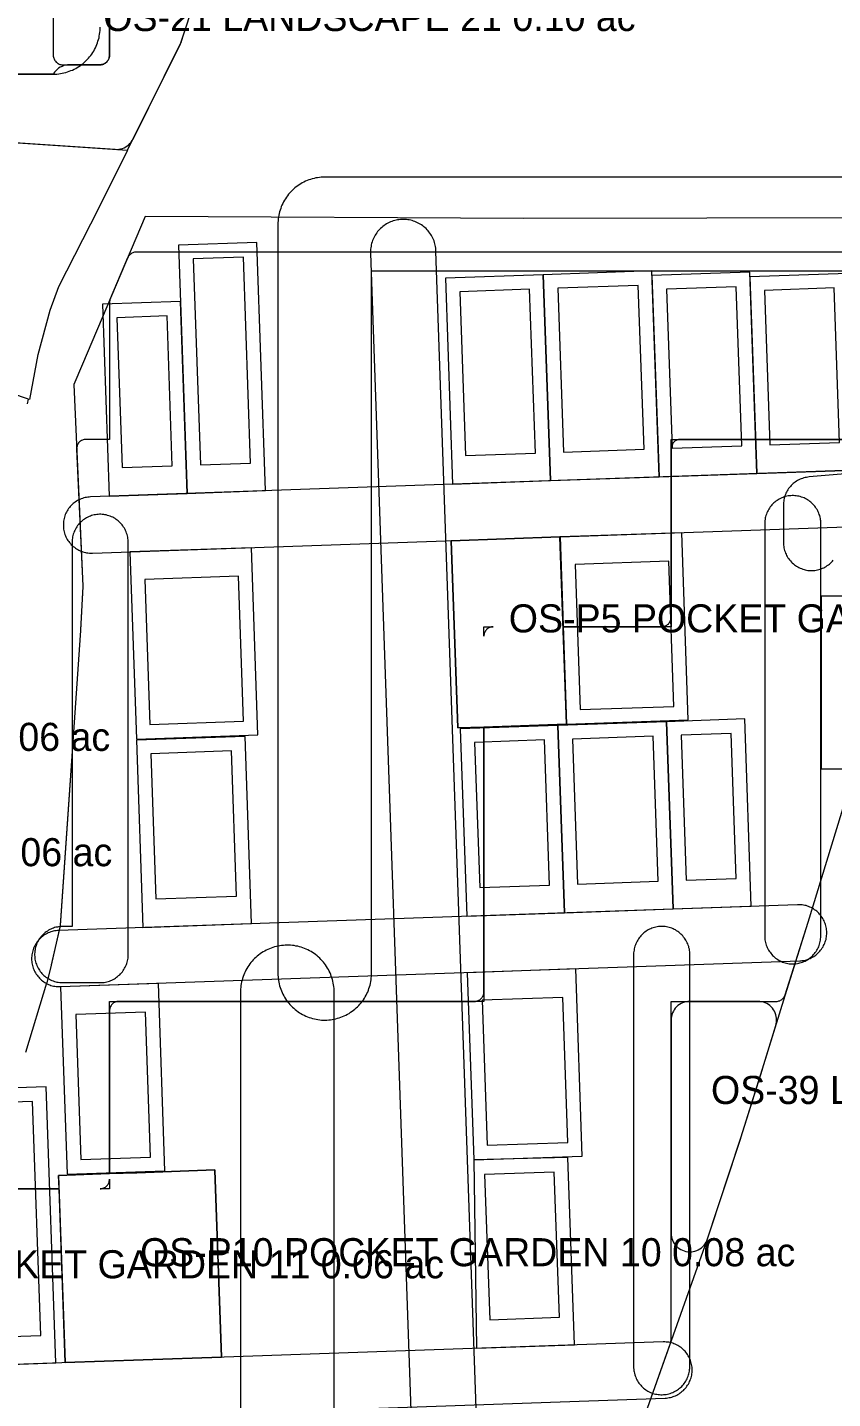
# Model space of a CAD drawing. Extents: x 32 to 940, y -21 to 684.
# Drawn here: x 651.2 to 737.3, y 267.6 to 414 of the extents above; entities that cross this region are included whole.
import ezdxf

# ---------------------------------------------------------------- set-up
doc = ezdxf.new("R2010")
doc.units = 0
for name, color, linetype, lineweight in [('GREEN-IN-VILLAS', 3, 'Continuous', 0), ('GREEN-LANDSCAPE', 3, 'Continuous', 0), ('PLOT', 4, 'Continuous', 0), ('ROAD-EXISTING', 2, 'Continuous', 0), ('ROAD-PRIMARY', 1, 'Continuous', 0), ('ROAD-SECONDARY', 1, 'Continuous', 0), ('ROAD-TERTIARY', 7, 'Continuous', 0), ('SITE-BOUNDARY', 7, 'Continuous', 0), ('TEXT-ZONE', 7, 'Continuous', 0), ('VILLA-HOUSE', 7, 'Continuous', 0), ('ZONE-VILLAS', 2, 'Continuous', 0)]:
    doc.layers.add(name, color=color, linetype=linetype, lineweight=lineweight)

msp = doc.modelspace()

# ---------------------------------------------------------------- linework, layer by layer
at = {"layer": 'GREEN-IN-VILLAS'}
for points in [[(696.51, 359.17), (697.21, 339.2), (697.21, 339.19), (697.21, 339.19), (708.8, 339.6), (708.81, 339.6), (708.81, 339.61), (708.11, 359.58), (708.11, 359.59), (708.11, 359.59), (696.52, 359.18), (696.51, 359.18)], [(700, 349), (700, 349.98), (700, 350), (700.02, 350), (701, 350), (700.9, 350), (700.8, 349.98), (700.71, 349.96), (700.62, 349.92), (700.53, 349.88), (700.44, 349.83), (700.37, 349.77), (700.29, 349.71), (700.23, 349.63), (700.17, 349.56), (700.12, 349.47), (700.08, 349.38), (700.04, 349.29), (700.02, 349.2), (700, 349.1)], [(654.56, 291.41), (655.26, 271.44), (655.26, 271.43), (655.26, 271.43), (663.61, 271.72), (671.96, 272.01), (671.97, 272.01), (671.97, 272.02), (671.27, 291.99), (671.27, 292), (671.26, 292), (662.91, 291.71), (654.56, 291.42), (654.56, 291.42)], [(659, 290), (659.1, 290), (659.2, 290.02), (659.29, 290.04), (659.38, 290.08), (659.47, 290.12), (659.56, 290.17), (659.63, 290.23), (659.71, 290.29), (659.77, 290.37), (659.83, 290.44), (659.88, 290.53), (659.92, 290.62), (659.96, 290.71), (659.98, 290.8), (660, 290.9), (660, 291), (660, 290.02), (660, 290), (659.98, 290)]]:
    msp.add_lwpolyline(points, close=True, dxfattribs=at)
at = {"layer": 'GREEN-LANDSCAPE'}
for points in [[(660, 428), (660, 411.02), (660, 410.98), (660, 410.95), (659.99, 410.85), (659.97, 410.76), (659.94, 410.66), (659.9, 410.57), (659.86, 410.49), (659.8, 410.41), (659.74, 410.33), (659.67, 410.26), (659.6, 410.2), (659.51, 410.14), (659.43, 410.1), (659.34, 410.06), (659.24, 410.03), (659.15, 410.01), (659.05, 410), (659.02, 410), (658.98, 410), (655.73, 410), (655.52, 409.99), (655.32, 409.96), (655.12, 409.91), (654.93, 409.83), (654.74, 409.74), (654.57, 409.63), (654.41, 409.5), (654.26, 409.36), (654.13, 409.2), (654.01, 409.03), (654, 409), (653.95, 409), (642, 409)], [(641.87, 402.22), (660.61, 400.97), (660.8, 400.96), (661, 400.98), (661.19, 401.01), (661.38, 401.07), (661.56, 401.14), (661.74, 401.23), (661.9, 401.33), (662.05, 401.45), (662.19, 401.59), (662.32, 401.74), (662.43, 401.9), (662.53, 402.07), (667.53, 412.12), (667.64, 412.38), (667.83, 412.97), (667.84, 412.98), (670.15, 420.02)]]:
    msp.add_lwpolyline(points, dxfattribs=at)
msp.add_lwpolyline([(720, 285.26), (720.01, 285.06), (720.04, 284.87), (720.08, 284.68), (720.15, 284.5), (720.23, 284.32), (720.33, 284.15), (720.45, 284), (720.58, 283.85), (720.72, 283.72), (720.88, 283.6), (721.04, 283.5), (721.22, 283.42), (721.4, 283.35), (721.59, 283.3), (721.78, 283.27), (721.97, 283.26), (722.17, 283.26), (722.36, 283.29), (722.55, 283.34), (722.74, 283.4), (722.91, 283.48), (723.08, 283.58), (723.24, 283.69), (723.39, 283.82), (723.52, 283.96), (723.64, 284.11), (723.74, 284.28), (723.83, 284.45), (723.9, 284.63), (727.44, 295.41), (727.44, 295.43), (729.77, 302.77), (729.78, 302.79), (731.19, 307.42), (731.24, 307.61), (731.27, 307.8), (731.27, 308), (731.27, 308.19), (731.24, 308.39), (731.19, 308.58), (731.12, 308.76), (731.04, 308.94), (730.94, 309.11), (730.82, 309.27), (730.69, 309.41), (730.54, 309.55), (730.39, 309.66), (730.22, 309.76), (730.04, 309.85), (729.86, 309.91), (729.67, 309.96), (729.47, 309.99), (729.27, 310), (722, 310), (721.8, 309.99), (721.61, 309.96), (721.42, 309.91), (721.23, 309.85), (721.06, 309.76), (720.89, 309.66), (720.73, 309.55), (720.59, 309.41), (720.45, 309.27), (720.34, 309.11), (720.24, 308.94), (720.15, 308.77), (720.09, 308.58), (720.04, 308.39), (720.01, 308.2), (720, 308)], close=True, dxfattribs=at)
at = {"layer": 'PLOT'}
for points in [[(668.31, 364.24), (676.67, 364.53), (675.75, 391.02), (667.39, 390.73)], [(707.1, 365.6), (718.71, 366), (717.94, 387.99), (706.34, 387.58)], [(695.89, 387.22), (696.66, 365.23), (707.1, 365.6), (706.34, 387.58)], [(718.71, 366), (729.15, 366.37), (728.4, 387.85), (717.96, 387.49)], [(729.15, 366.37), (739.6, 366.73), (738.87, 387.72), (728.42, 387.35)], [(659.96, 363.95), (668.31, 364.24), (667.6, 384.73), (659.24, 384.44)], [(721.14, 360.04), (708.15, 359.59), (708.84, 339.6), (721.84, 340.05)], [(675.17, 358.44), (662.17, 357.98), (662.87, 338), (675.86, 338.45)], [(736.02, 353.27), (736.02, 334.82), (745.09, 334.82), (745.09, 353.27)], [(708.6, 319.47), (720.21, 319.88), (719.51, 339.86), (707.91, 339.46)], [(720.21, 319.88), (728.57, 320.17), (727.87, 340.15), (719.51, 339.86)], [(663.57, 317.9), (675.17, 318.3), (674.48, 338.29), (662.87, 337.89)], [(698.16, 319.11), (708.6, 319.47), (707.91, 339.46), (697.46, 339.09)], [(709.81, 313.47), (698.21, 313.06), (698.91, 293.08), (710.51, 293.48)], [(665.23, 311.91), (654.78, 311.55), (655.48, 291.56), (665.93, 291.92)], [(642.64, 270.99), (654.25, 271.39), (653.22, 300.88), (641.61, 300.47)], [(699.22, 272.96), (709.67, 273.33), (708.97, 293.32), (698.91, 293.08)]]:
    msp.add_lwpolyline(points, close=True, dxfattribs=at)
at = {"layer": 'ROAD-EXISTING'}
for points in [[(658.02, 393), (661.95, 400.89)], [(654.58, 386.31), (658.02, 393)], [(653.67, 383.8), (654.58, 386.31)], [(652.37, 379.08), (653.67, 383.8)], [(651.48, 374.26), (652.37, 379.08)]]:
    msp.add_lwpolyline(points, dxfattribs=at)
at = {"layer": 'ROAD-PRIMARY'}
for points in [[(421.63, 409), (654, 409), (654.19, 409), (654.38, 409.01), (654.58, 409.03), (654.77, 409.06), (654.96, 409.09), (655.14, 409.13), (655.33, 409.18), (655.51, 409.24), (655.7, 409.3), (655.88, 409.37), (656.05, 409.44), (656.23, 409.52), (656.4, 409.61), (656.56, 409.71), (656.73, 409.81), (656.89, 409.92), (657.04, 410.03), (657.19, 410.15), (657.34, 410.28), (657.48, 410.41), (657.61, 410.55), (657.74, 410.69), (657.87, 410.83), (657.99, 410.98), (658.1, 411.14), (658.21, 411.3), (658.31, 411.46), (658.4, 411.63), (658.49, 411.8), (658.57, 411.98), (658.65, 412.15), (658.71, 412.33), (658.77, 412.52), (658.83, 412.7), (658.88, 412.89), (658.91, 413.07), (658.95, 413.26), (658.97, 413.46), (658.99, 413.65), (659, 413.84), (659, 414.03)], [(741, 398), (683, 398), (682.81, 398), (682.62, 397.99), (682.42, 397.97), (682.23, 397.94), (682.04, 397.91), (681.86, 397.87), (681.67, 397.82), (681.49, 397.76), (681.3, 397.7), (681.12, 397.63), (680.95, 397.56), (680.77, 397.48), (680.6, 397.39), (680.44, 397.29), (680.27, 397.19), (680.11, 397.08), (679.96, 396.97), (679.81, 396.85), (679.66, 396.72), (679.52, 396.59), (679.39, 396.45), (679.26, 396.31), (679.13, 396.17), (679.01, 396.02), (678.9, 395.86), (678.79, 395.7), (678.69, 395.54), (678.6, 395.37), (678.51, 395.2), (678.43, 395.02), (678.35, 394.85), (678.29, 394.67), (678.23, 394.48), (678.17, 394.3), (678.12, 394.11), (678.09, 393.93), (678.05, 393.74), (678.03, 393.54), (678.01, 393.35), (678, 393.16), (678, 393), (678, 313), (678, 312.81), (678.01, 312.62), (678.03, 312.42), (678.06, 312.23), (678.09, 312.04), (678.13, 311.86), (678.18, 311.67), (678.24, 311.49), (678.3, 311.3), (678.37, 311.12), (678.44, 310.95), (678.52, 310.77), (678.61, 310.6), (678.71, 310.44), (678.81, 310.27), (678.92, 310.11), (679.03, 309.96), (679.15, 309.81), (679.28, 309.66), (679.41, 309.52), (679.54, 309.39), (679.69, 309.26), (679.83, 309.13), (679.98, 309.01), (680.14, 308.9), (680.3, 308.79), (680.46, 308.69), (680.63, 308.6), (680.8, 308.51), (680.98, 308.43), (681.15, 308.35), (681.33, 308.29), (681.52, 308.23), (681.7, 308.17), (681.89, 308.12), (682.08, 308.09), (682.26, 308.05), (682.46, 308.03), (682.65, 308.01), (682.84, 308), (683.03, 308), (683.22, 308), (683.42, 308.02), (683.61, 308.04), (683.8, 308.06), (683.99, 308.1), (684.17, 308.14), (684.36, 308.19), (684.54, 308.25), (684.73, 308.31), (684.91, 308.38), (685.08, 308.45), (685.25, 308.54), (685.42, 308.63), (685.59, 308.72), (685.75, 308.83), (685.91, 308.94), (686.07, 309.05), (686.22, 309.17), (686.36, 309.3), (686.5, 309.43), (686.64, 309.57), (686.76, 309.71), (686.89, 309.86), (687.01, 310.01), (687.12, 310.17), (687.23, 310.33), (687.33, 310.49), (687.42, 310.66), (687.5, 310.83), (687.59, 311), (687.66, 311.18), (687.72, 311.36), (687.78, 311.55), (687.84, 311.73), (687.88, 311.92), (687.92, 312.11), (687.95, 312.3), (687.97, 312.49), (687.99, 312.68), (688, 312.87), (688, 313), (688, 388), (741, 388)], [(684, 160.93), (684, 311), (684, 311.19), (683.99, 311.38), (683.97, 311.58), (683.94, 311.77), (683.91, 311.96), (683.87, 312.14), (683.82, 312.33), (683.76, 312.51), (683.7, 312.7), (683.63, 312.88), (683.56, 313.05), (683.48, 313.23), (683.39, 313.4), (683.29, 313.56), (683.19, 313.73), (683.08, 313.89), (682.97, 314.04), (682.85, 314.19), (682.72, 314.34), (682.59, 314.48), (682.46, 314.61), (682.31, 314.74), (682.17, 314.87), (682.02, 314.99), (681.86, 315.1), (681.7, 315.21), (681.54, 315.31), (681.37, 315.4), (681.2, 315.49), (681.02, 315.57), (680.85, 315.65), (680.67, 315.71), (680.48, 315.77), (680.3, 315.83), (680.11, 315.88), (679.92, 315.91), (679.74, 315.95), (679.54, 315.97), (679.35, 315.99), (679.16, 316), (678.97, 316), (678.78, 316), (678.58, 315.98), (678.39, 315.96), (678.2, 315.94), (678.01, 315.9), (677.83, 315.86), (677.64, 315.81), (677.46, 315.75), (677.27, 315.69), (677.09, 315.62), (676.92, 315.55), (676.75, 315.46), (676.58, 315.37), (676.41, 315.28), (676.25, 315.17), (676.09, 315.06), (675.93, 314.95), (675.78, 314.83), (675.64, 314.7), (675.5, 314.57), (675.36, 314.43), (675.24, 314.29), (675.11, 314.14), (674.99, 313.99), (674.88, 313.83), (674.77, 313.67), (674.67, 313.51), (674.58, 313.34), (674.5, 313.17), (674.41, 313), (674.34, 312.82), (674.28, 312.64), (674.22, 312.45), (674.16, 312.27), (674.12, 312.08), (674.08, 311.89), (674.05, 311.7), (674.03, 311.51), (674.01, 311.32), (674, 311.13), (674, 311), (674, 161.07)]]:
    msp.add_lwpolyline(points, dxfattribs=at)
at = {"layer": 'ROAD-SECONDARY'}
msp.add_lwpolyline([(699.76, 250.2), (694.88, 390.11), (694.87, 390.27), (694.85, 390.43), (694.83, 390.58), (694.8, 390.74), (694.76, 390.89), (694.72, 391.04), (694.67, 391.19), (694.61, 391.34), (694.55, 391.48), (694.48, 391.62), (694.4, 391.76), (694.32, 391.89), (694.23, 392.03), (694.13, 392.15), (694.03, 392.27), (693.93, 392.39), (693.82, 392.5), (693.7, 392.61), (693.58, 392.71), (693.46, 392.81), (693.33, 392.9), (693.2, 392.98), (693.06, 393.06), (692.92, 393.13), (692.78, 393.2), (692.63, 393.26), (692.49, 393.31), (692.33, 393.36), (692.18, 393.4), (692.03, 393.43), (691.87, 393.46), (691.72, 393.48), (691.56, 393.49), (691.4, 393.49), (691.24, 393.49), (691.09, 393.48), (690.93, 393.46), (690.77, 393.44), (690.62, 393.41), (690.47, 393.37), (690.32, 393.33), (690.17, 393.27), (690.02, 393.22), (689.88, 393.15), (689.74, 393.08), (689.6, 393), (689.47, 392.92), (689.34, 392.83), (689.21, 392.74), (689.09, 392.64), (688.97, 392.53), (688.86, 392.42), (688.75, 392.3), (688.65, 392.18), (688.56, 392.06), (688.47, 391.93), (688.38, 391.8), (688.3, 391.66), (688.23, 391.52), (688.17, 391.38), (688.11, 391.23), (688.05, 391.08), (688.01, 390.93), (687.97, 390.78), (687.94, 390.62), (687.91, 390.47), (687.9, 390.31), (687.88, 390.15), (687.88, 390), (687.88, 389.87), (692.77, 249.96)], dxfattribs=at)
at = {"layer": 'ROAD-TERTIARY'}
for points in [[(758.75, 367.99), (734.75, 365.99), (734.61, 365.97), (734.47, 365.95), (734.32, 365.92), (734.18, 365.89), (734.04, 365.84), (733.91, 365.8), (733.78, 365.74), (733.65, 365.68), (733.52, 365.61), (733.39, 365.53), (733.27, 365.45), (733.16, 365.37), (733.05, 365.28), (732.94, 365.18), (732.84, 365.08), (732.74, 364.97), (732.65, 364.86), (732.56, 364.75), (732.48, 364.63), (732.4, 364.5), (732.33, 364.38), (732.27, 364.25), (732.21, 364.11), (732.16, 363.98), (732.12, 363.84), (732.08, 363.7), (732.05, 363.56), (732.03, 363.42), (732.01, 363.27), (732, 363.13), (732, 363), (732, 359), (732, 358.86), (732.01, 358.71), (732.03, 358.57), (732.05, 358.43), (732.09, 358.29), (732.12, 358.14), (732.17, 358.01), (732.22, 357.87), (732.28, 357.74), (732.34, 357.61), (732.41, 357.48), (732.49, 357.36), (732.57, 357.24), (732.66, 357.13), (732.75, 357.02), (732.85, 356.91), (732.95, 356.81), (733.06, 356.71), (733.17, 356.62), (733.29, 356.54), (733.41, 356.46), (733.53, 356.38), (733.66, 356.32), (733.79, 356.25), (733.92, 356.2), (734.06, 356.15), (734.2, 356.11), (734.34, 356.07), (734.48, 356.05), (734.62, 356.02), (734.77, 356.01), (734.91, 356), (735.05, 356), (735.2, 356.01), (735.34, 356.02), (735.49, 356.04), (735.63, 356.07), (735.77, 356.1), (735.91, 356.14), (736.04, 356.19), (736.18, 356.24), (736.31, 356.3), (736.44, 356.37), (736.56, 356.44), (736.68, 356.52), (736.8, 356.6), (736.91, 356.69), (737.02, 356.79), (737.13, 356.88), (737.23, 356.99), (737.32, 357.1)], [(758.9, 367.38), (657.96, 363.86), (657.82, 363.85), (657.67, 363.83), (657.53, 363.81), (657.39, 363.78), (657.25, 363.75), (657.11, 363.7), (656.98, 363.66), (656.84, 363.6), (656.71, 363.54), (656.58, 363.47), (656.46, 363.39), (656.34, 363.31), (656.22, 363.23), (656.11, 363.14), (656, 363.04), (655.9, 362.94), (655.8, 362.83), (655.71, 362.72), (655.62, 362.61), (655.54, 362.49), (655.47, 362.36), (655.4, 362.24), (655.34, 362.11), (655.28, 361.98), (655.23, 361.84), (655.18, 361.7), (655.15, 361.56), (655.12, 361.42), (655.09, 361.28), (655.08, 361.13), (655.07, 360.99), (655.07, 360.85), (655.07, 360.7), (655.08, 360.56), (655.1, 360.42), (655.12, 360.27), (655.15, 360.13), (655.19, 359.99), (655.24, 359.86), (655.29, 359.72), (655.35, 359.59), (655.41, 359.46), (655.48, 359.33), (655.56, 359.21), (655.64, 359.09), (655.73, 358.98), (655.82, 358.87), (655.92, 358.76), (656.03, 358.66), (656.13, 358.56), (656.25, 358.48), (656.36, 358.39), (656.49, 358.31), (656.61, 358.24), (656.74, 358.17), (656.87, 358.11), (657, 358.06), (657.14, 358.01), (657.28, 357.97), (657.42, 357.93), (657.56, 357.9), (657.7, 357.88), (657.85, 357.87), (657.99, 357.86), (658.13, 357.86), (658.17, 357.86), (759.11, 361.39)], [(568.45, 262.37), (719.36, 267.64), (719.5, 267.65), (719.64, 267.67), (719.79, 267.69), (719.93, 267.72), (720.07, 267.75), (720.21, 267.8), (720.34, 267.85), (720.48, 267.9), (720.61, 267.96), (720.73, 268.03), (720.86, 268.11), (720.98, 268.19), (721.09, 268.27), (721.2, 268.37), (721.31, 268.46), (721.41, 268.56), (721.51, 268.67), (721.6, 268.78), (721.69, 268.9), (721.77, 269.02), (721.85, 269.14), (721.92, 269.27), (721.98, 269.4), (722.04, 269.53), (722.09, 269.66), (722.13, 269.8), (722.17, 269.94), (722.2, 270.08), (722.22, 270.23), (722.24, 270.37), (722.25, 270.51), (722.25, 270.66), (722.25, 270.8), (722.24, 270.94), (722.22, 271.09), (722.19, 271.23), (722.16, 271.37), (722.12, 271.51), (722.08, 271.65), (722.03, 271.78), (721.97, 271.92), (721.9, 272.04), (721.83, 272.17), (721.76, 272.29), (721.67, 272.41), (721.59, 272.53), (721.49, 272.64), (721.39, 272.74), (721.29, 272.84), (721.18, 272.94), (721.07, 273.03), (720.95, 273.11), (720.83, 273.19), (720.71, 273.26), (720.58, 273.33), (720.45, 273.39), (720.31, 273.45), (720.18, 273.5), (720.04, 273.54), (719.9, 273.57), (719.76, 273.6), (719.61, 273.62), (719.47, 273.63), (719.33, 273.64), (719.18, 273.64), (719.15, 273.64), (568.24, 268.37)]]:
    msp.add_lwpolyline(points, dxfattribs=at)
for points in [[(733.2, 314.01), (733.34, 314.02), (733.49, 314.04), (733.63, 314.07), (733.77, 314.1), (733.91, 314.14), (734.04, 314.19), (734.18, 314.24), (734.31, 314.3), (734.44, 314.37), (734.56, 314.44), (734.68, 314.52), (734.8, 314.6), (734.91, 314.69), (735.02, 314.79), (735.13, 314.88), (735.23, 314.99), (735.32, 315.1), (735.41, 315.21), (735.49, 315.33), (735.57, 315.45), (735.64, 315.58), (735.71, 315.71), (735.77, 315.84), (735.82, 315.97), (735.87, 316.11), (735.9, 316.25), (735.94, 316.39), (735.96, 316.53), (735.98, 316.68), (736, 316.82), (736, 316.96), (736, 361), (736, 361.14), (735.99, 361.29), (735.97, 361.43), (735.95, 361.57), (735.91, 361.71), (735.88, 361.86), (735.83, 361.99), (735.78, 362.13), (735.72, 362.26), (735.66, 362.39), (735.59, 362.52), (735.51, 362.64), (735.43, 362.76), (735.34, 362.87), (735.25, 362.98), (735.15, 363.09), (735.05, 363.19), (734.94, 363.29), (734.83, 363.38), (734.71, 363.46), (734.59, 363.54), (734.47, 363.62), (734.34, 363.68), (734.21, 363.75), (734.08, 363.8), (733.94, 363.85), (733.8, 363.89), (733.66, 363.93), (733.52, 363.95), (733.38, 363.98), (733.23, 363.99), (733.09, 364), (732.95, 364), (732.8, 363.99), (732.66, 363.98), (732.51, 363.96), (732.37, 363.93), (732.23, 363.9), (732.09, 363.86), (731.96, 363.81), (731.82, 363.76), (731.69, 363.7), (731.56, 363.63), (731.44, 363.56), (731.32, 363.48), (731.2, 363.4), (731.09, 363.31), (730.98, 363.21), (730.87, 363.12), (730.77, 363.01), (730.68, 362.9), (730.59, 362.79), (730.51, 362.67), (730.43, 362.55), (730.36, 362.42), (730.29, 362.29), (730.23, 362.16), (730.18, 362.03), (730.13, 361.89), (730.1, 361.75), (730.06, 361.61), (730.04, 361.47), (730.02, 361.32), (730, 361.18), (730, 361.04), (730, 317), (730, 316.86), (730.01, 316.71), (730.03, 316.57), (730.05, 316.43), (730.09, 316.29), (730.12, 316.14), (730.17, 316.01), (730.22, 315.87), (730.28, 315.74), (730.34, 315.61), (730.41, 315.48), (730.49, 315.36), (730.57, 315.24), (730.66, 315.13), (730.75, 315.02), (730.85, 314.91), (730.95, 314.81), (731.06, 314.71), (731.17, 314.62), (731.29, 314.54), (731.41, 314.46), (731.53, 314.38), (731.66, 314.32), (731.79, 314.25), (731.92, 314.2), (732.06, 314.15), (732.2, 314.11), (732.34, 314.07), (732.48, 314.05), (732.62, 314.02), (732.77, 314.01), (732.91, 314), (733.05, 314)], [(659.14, 312), (659.29, 312.01), (659.43, 312.03), (659.57, 312.06), (659.72, 312.09), (659.86, 312.12), (659.99, 312.17), (660.13, 312.22), (660.26, 312.28), (660.39, 312.34), (660.52, 312.41), (660.64, 312.49), (660.76, 312.57), (660.87, 312.66), (660.98, 312.75), (661.09, 312.85), (661.19, 312.95), (661.29, 313.06), (661.38, 313.17), (661.46, 313.29), (661.54, 313.41), (661.62, 313.53), (661.68, 313.66), (661.75, 313.79), (661.8, 313.92), (661.85, 314.06), (661.89, 314.2), (661.93, 314.34), (661.95, 314.48), (661.98, 314.62), (661.99, 314.77), (662, 314.91), (662, 315), (662, 359), (662, 359.14), (661.99, 359.29), (661.97, 359.43), (661.95, 359.57), (661.91, 359.71), (661.88, 359.86), (661.83, 359.99), (661.78, 360.13), (661.72, 360.26), (661.66, 360.39), (661.59, 360.52), (661.51, 360.64), (661.43, 360.76), (661.34, 360.87), (661.25, 360.98), (661.15, 361.09), (661.05, 361.19), (660.94, 361.29), (660.83, 361.38), (660.71, 361.46), (660.59, 361.54), (660.47, 361.62), (660.34, 361.68), (660.21, 361.75), (660.08, 361.8), (659.94, 361.85), (659.8, 361.89), (659.66, 361.93), (659.52, 361.95), (659.38, 361.98), (659.23, 361.99), (659.09, 362), (658.95, 362), (658.8, 361.99), (658.66, 361.98), (658.51, 361.96), (658.37, 361.93), (658.23, 361.9), (658.09, 361.86), (657.96, 361.81), (657.82, 361.76), (657.69, 361.7), (657.56, 361.63), (657.44, 361.56), (657.32, 361.48), (657.2, 361.4), (657.09, 361.31), (656.98, 361.21), (656.87, 361.12), (656.77, 361.01), (656.68, 360.9), (656.59, 360.79), (656.51, 360.67), (656.43, 360.55), (656.36, 360.42), (656.29, 360.29), (656.23, 360.16), (656.18, 360.03), (656.13, 359.89), (656.1, 359.75), (656.06, 359.61), (656.04, 359.47), (656.02, 359.32), (656, 359.18), (656, 359.04), (656, 318), (655, 318), (654.86, 318), (654.71, 317.99), (654.57, 317.97), (654.43, 317.94), (654.28, 317.91), (654.14, 317.88), (654.01, 317.83), (653.87, 317.78), (653.74, 317.72), (653.61, 317.66), (653.48, 317.59), (653.36, 317.51), (653.24, 317.43), (653.13, 317.34), (653.02, 317.25), (652.91, 317.15), (652.81, 317.05), (652.71, 316.94), (652.62, 316.83), (652.54, 316.71), (652.46, 316.59), (652.38, 316.47), (652.32, 316.34), (652.25, 316.21), (652.2, 316.08), (652.15, 315.94), (652.11, 315.8), (652.07, 315.66), (652.05, 315.52), (652.02, 315.38), (652.01, 315.23), (652, 315.09), (652, 314.95), (652.01, 314.8), (652.02, 314.66), (652.04, 314.51), (652.07, 314.37), (652.1, 314.23), (652.14, 314.09), (652.19, 313.96), (652.24, 313.82), (652.3, 313.69), (652.37, 313.56), (652.44, 313.44), (652.52, 313.32), (652.6, 313.2), (652.69, 313.08), (652.78, 312.98), (652.88, 312.87), (652.99, 312.77), (653.1, 312.68), (653.21, 312.59), (653.33, 312.51), (653.45, 312.43), (653.58, 312.36), (653.71, 312.29), (653.84, 312.23), (653.97, 312.18), (654.11, 312.13), (654.25, 312.1), (654.39, 312.06), (654.53, 312.04), (654.68, 312.02), (654.82, 312), (654.96, 312), (659, 312)], [(654.78, 311.57), (733.74, 314.32), (733.88, 314.33), (734.02, 314.35), (734.16, 314.37), (734.31, 314.4), (734.45, 314.44), (734.59, 314.48), (734.72, 314.53), (734.85, 314.58), (734.98, 314.64), (735.11, 314.71), (735.24, 314.79), (735.36, 314.87), (735.47, 314.95), (735.58, 315.05), (735.69, 315.14), (735.79, 315.24), (735.89, 315.35), (735.98, 315.46), (736.07, 315.58), (736.15, 315.7), (736.23, 315.82), (736.3, 315.95), (736.36, 316.08), (736.42, 316.21), (736.47, 316.34), (736.51, 316.48), (736.55, 316.62), (736.58, 316.76), (736.6, 316.9), (736.62, 317.05), (736.63, 317.19), (736.63, 317.34), (736.63, 317.48), (736.62, 317.62), (736.6, 317.77), (736.57, 317.91), (736.54, 318.05), (736.5, 318.19), (736.46, 318.33), (736.4, 318.46), (736.35, 318.6), (736.28, 318.72), (736.21, 318.85), (736.13, 318.97), (736.05, 319.09), (735.97, 319.21), (735.87, 319.32), (735.77, 319.42), (735.67, 319.52), (735.56, 319.62), (735.45, 319.71), (735.33, 319.79), (735.21, 319.87), (735.09, 319.94), (734.96, 320.01), (734.83, 320.07), (734.69, 320.13), (734.56, 320.18), (734.42, 320.22), (734.28, 320.25), (734.14, 320.28), (733.99, 320.3), (733.85, 320.31), (733.71, 320.32), (733.56, 320.32), (733.52, 320.32), (654.57, 317.56), (654.43, 317.56), (654.29, 317.54), (654.14, 317.52), (654, 317.49), (653.86, 317.45), (653.72, 317.41), (653.59, 317.36), (653.46, 317.3), (653.33, 317.24), (653.2, 317.17), (653.07, 317.1), (652.95, 317.02), (652.84, 316.93), (652.73, 316.84), (652.62, 316.75), (652.52, 316.64), (652.42, 316.54), (652.33, 316.43), (652.24, 316.31), (652.16, 316.19), (652.08, 316.07), (652.01, 315.94), (651.95, 315.81), (651.89, 315.68), (651.84, 315.54), (651.8, 315.41), (651.76, 315.27), (651.73, 315.12), (651.71, 314.98), (651.69, 314.84), (651.68, 314.69), (651.68, 314.55), (651.68, 314.41), (651.69, 314.26), (651.71, 314.12), (651.74, 313.98), (651.77, 313.83), (651.81, 313.7), (651.85, 313.56), (651.9, 313.42), (651.96, 313.29), (652.03, 313.16), (652.1, 313.04), (652.17, 312.91), (652.26, 312.8), (652.34, 312.68), (652.44, 312.57), (652.54, 312.46), (652.64, 312.37), (652.75, 312.27), (652.86, 312.18), (652.98, 312.09), (653.1, 312.01), (653.22, 311.94), (653.35, 311.88), (653.48, 311.81), (653.62, 311.76), (653.75, 311.71), (653.89, 311.67), (654.03, 311.64), (654.17, 311.61), (654.32, 311.59), (654.46, 311.57), (654.6, 311.57), (654.75, 311.57)], [(719.2, 268.01), (719.34, 268.02), (719.49, 268.04), (719.63, 268.07), (719.77, 268.1), (719.91, 268.14), (720.04, 268.19), (720.18, 268.24), (720.31, 268.3), (720.44, 268.37), (720.56, 268.44), (720.68, 268.52), (720.8, 268.6), (720.91, 268.69), (721.02, 268.79), (721.13, 268.88), (721.23, 268.99), (721.32, 269.1), (721.41, 269.21), (721.49, 269.33), (721.57, 269.45), (721.64, 269.58), (721.71, 269.71), (721.77, 269.84), (721.82, 269.97), (721.87, 270.11), (721.9, 270.25), (721.94, 270.39), (721.96, 270.53), (721.98, 270.68), (722, 270.82), (722, 270.96), (722, 315), (722, 315.14), (721.99, 315.29), (721.97, 315.43), (721.95, 315.57), (721.91, 315.71), (721.88, 315.86), (721.83, 315.99), (721.78, 316.13), (721.72, 316.26), (721.66, 316.39), (721.59, 316.52), (721.51, 316.64), (721.43, 316.76), (721.34, 316.87), (721.25, 316.98), (721.15, 317.09), (721.05, 317.19), (720.94, 317.29), (720.83, 317.38), (720.71, 317.46), (720.59, 317.54), (720.47, 317.62), (720.34, 317.68), (720.21, 317.75), (720.08, 317.8), (719.94, 317.85), (719.8, 317.89), (719.66, 317.93), (719.52, 317.95), (719.38, 317.98), (719.23, 317.99), (719.09, 318), (718.95, 318), (718.8, 317.99), (718.66, 317.98), (718.51, 317.96), (718.37, 317.93), (718.23, 317.9), (718.09, 317.86), (717.96, 317.81), (717.82, 317.76), (717.69, 317.7), (717.56, 317.63), (717.44, 317.56), (717.32, 317.48), (717.2, 317.4), (717.09, 317.31), (716.98, 317.21), (716.87, 317.12), (716.77, 317.01), (716.68, 316.9), (716.59, 316.79), (716.51, 316.67), (716.43, 316.55), (716.36, 316.42), (716.29, 316.29), (716.23, 316.16), (716.18, 316.03), (716.13, 315.89), (716.1, 315.75), (716.06, 315.61), (716.04, 315.47), (716.02, 315.32), (716, 315.18), (716, 315.04), (716, 271), (716, 270.86), (716.01, 270.71), (716.03, 270.57), (716.05, 270.43), (716.09, 270.29), (716.12, 270.14), (716.17, 270.01), (716.22, 269.87), (716.28, 269.74), (716.34, 269.61), (716.41, 269.48), (716.49, 269.36), (716.57, 269.24), (716.66, 269.13), (716.75, 269.02), (716.85, 268.91), (716.95, 268.81), (717.06, 268.71), (717.17, 268.62), (717.29, 268.54), (717.41, 268.46), (717.53, 268.38), (717.66, 268.32), (717.79, 268.25), (717.92, 268.2), (718.06, 268.15), (718.2, 268.11), (718.34, 268.07), (718.48, 268.05), (718.62, 268.02), (718.77, 268.01), (718.91, 268), (719.05, 268)]]:
    msp.add_lwpolyline(points, close=True, dxfattribs=at)
at = {"layer": 'SITE-BOUNDARY'}
for points in [[(628.38, 403.12), (661.94, 400.88), (667.59, 412.25), (667.83, 412.98), (670.16, 420.04)], [(743.39, 393.66), (704.22, 393.6), (704.22, 393.6), (663.82, 393.79), (657.11, 378.05), (656.19, 375.85), (657.14, 354.34), (657.14, 354.33), (657.14, 354.31), (656.92, 349.64), (656.91, 349.63), (656.91, 349.61), (654.73, 318.11), (654.73, 318.1), (654.73, 318.1), (654.73, 318.1), (654.73, 318.09), (653.77, 313.87), (653.77, 313.86), (653.77, 313.84), (653.29, 311.99), (653.28, 311.97), (653.28, 311.96), (651.04, 304.53)], [(651.23, 373.81), (651.33, 374.31), (638.94, 378.5)], [(717.07, 265.45), (723.83, 284.43), (727.44, 295.42), (729.78, 302.78), (732.17, 310.64), (732.17, 310.64), (734.63, 318.45), (739.17, 333.21)]]:
    msp.add_lwpolyline(points, dxfattribs=at)
at = {"layer": 'VILLA-HOUSE'}
for points in [[(669.71, 367.29), (675.07, 367.48), (674.3, 389.47), (668.94, 389.28)], [(698.05, 368.28), (705.5, 368.54), (704.89, 386.03), (697.44, 385.77)], [(708.5, 368.65), (717.11, 368.95), (716.5, 386.44), (707.89, 386.14)], [(720.1, 369.05), (727.55, 369.31), (726.96, 386.3), (719.51, 386.04)], [(730.55, 369.42), (738, 369.68), (737.42, 386.17), (729.97, 385.91)], [(661.35, 367), (666.71, 367.19), (666.15, 383.18), (660.79, 382.99)], [(719.75, 356.99), (709.75, 356.64), (710.29, 341.15), (720.29, 341.5)], [(673.77, 355.39), (663.77, 355.04), (664.31, 339.55), (674.31, 339.9)], [(710, 322.52), (718.61, 322.82), (718.07, 338.31), (709.46, 338.01)], [(721.6, 322.93), (726.96, 323.11), (726.42, 338.6), (721.06, 338.42)], [(664.96, 320.95), (673.57, 321.25), (673.03, 336.74), (664.42, 336.44)], [(699.55, 322.16), (707, 322.42), (706.46, 337.91), (699.01, 337.65)], [(708.42, 310.42), (699.81, 310.12), (700.35, 294.63), (708.96, 294.93)], [(663.83, 308.86), (656.39, 308.6), (656.93, 293.11), (664.38, 293.37)], [(644.04, 274.04), (652.65, 274.34), (651.77, 299.32), (643.17, 299.02)], [(700.62, 276.01), (708.06, 276.27), (707.52, 291.77), (700.08, 291.51)]]:
    msp.add_lwpolyline(points, close=True, dxfattribs=at)
at = {"layer": 'ZONE-VILLAS'}
for points in [[(654, 418.98), (654, 411), (654, 410.9), (654.02, 410.8), (654.04, 410.71), (654.08, 410.62), (654.12, 410.53), (654.17, 410.44), (654.23, 410.37), (654.29, 410.29), (654.37, 410.23), (654.44, 410.17), (654.53, 410.12), (654.62, 410.08), (654.71, 410.04), (654.8, 410.02), (654.9, 410), (655, 410), (659, 410), (659.1, 410), (659.2, 410.02), (659.29, 410.04), (659.38, 410.08), (659.47, 410.12), (659.56, 410.17), (659.63, 410.23), (659.71, 410.29), (659.77, 410.37), (659.83, 410.44), (659.88, 410.53), (659.92, 410.62), (659.96, 410.71), (659.98, 410.8), (660, 410.9), (660, 411), (660, 429.98)], [(739, 390), (662.86, 390), (662.77, 390), (662.67, 389.98), (662.58, 389.96), (662.48, 389.93), (662.4, 389.88), (662.31, 389.83), (662.23, 389.78), (662.16, 389.71), (662.09, 389.64), (662.04, 389.56), (661.99, 389.48), (661.94, 389.39), (660.08, 385.02), (660.05, 384.92), (660.02, 384.83), (660.01, 384.73), (660, 384.63), (660, 370.02), (660, 370), (659.98, 370), (657.49, 370), (657.39, 369.99), (657.29, 369.98), (657.19, 369.95), (657.1, 369.92), (657.01, 369.88), (656.92, 369.82), (656.84, 369.76), (656.77, 369.69), (656.7, 369.62), (656.65, 369.53), (656.6, 369.44), (656.56, 369.35), (656.53, 369.26), (656.5, 369.16), (656.49, 369.06), (656.49, 368.96), (657.14, 354.35), (657.14, 354.34), (657.14, 354.33), (657.14, 354.33), (657.14, 354.33), (657.14, 354.33), (657.14, 354.31), (657.14, 354.3), (656.92, 349.66), (656.92, 349.64), (656.91, 349.64), (656.91, 349.62), (656.91, 349.61), (656.91, 349.6), (654.73, 318.13), (654.73, 318.11), (654.73, 318.1), (654.73, 318.1), (654.73, 318.1), (654.73, 318.09), (654.73, 318.07), (653.78, 313.89), (653.77, 313.87), (653.77, 313.86), (653.77, 313.85), (653.77, 313.84), (653.76, 313.83), (653.29, 312), (653.29, 311.99), (653.29, 311.98), (653.28, 311.97), (653.28, 311.96), (653.28, 311.95), (651.04, 304.55)], [(631.13, 290), (654.61, 290), (654.56, 291.41), (654.56, 291.42), (654.56, 291.42), (660, 291.61), (660, 309.98), (660, 310), (660.02, 310), (699, 310), (699.1, 310), (699.2, 310.02), (699.29, 310.04), (699.38, 310.08), (699.47, 310.12), (699.56, 310.17), (699.63, 310.23), (699.71, 310.29), (699.77, 310.37), (699.83, 310.44), (699.88, 310.53), (699.92, 310.62), (699.96, 310.71), (699.98, 310.8), (700, 310.9), (700, 311), (700, 339.29), (697.21, 339.19), (697.21, 339.19), (697.21, 339.2), (696.51, 359.17), (696.51, 359.18), (696.52, 359.18), (708.11, 359.59), (708.11, 359.59), (708.11, 359.58), (708.45, 350), (719, 350), (719.1, 350), (719.2, 350.02), (719.29, 350.04), (719.38, 350.08), (719.47, 350.12), (719.56, 350.17), (719.63, 350.23), (719.71, 350.29), (719.77, 350.37), (719.83, 350.44), (719.88, 350.53), (719.92, 350.62), (719.96, 350.71), (719.98, 350.8), (720, 350.9), (720, 351), (720, 369.98), (720, 370), (720.02, 370), (739, 370)], [(759, 370), (721, 370), (720.9, 370), (720.8, 369.98), (720.71, 369.96), (720.62, 369.92), (720.53, 369.88), (720.44, 369.83), (720.37, 369.77), (720.29, 369.71), (720.23, 369.63), (720.17, 369.56), (720.12, 369.47), (720.08, 369.38), (720.04, 369.29), (720.02, 369.2), (720, 369.1), (720, 369), (720, 350.02), (720, 350), (719.98, 350), (708.45, 350), (708.81, 339.61), (708.81, 339.6), (708.8, 339.6), (700, 339.29), (700, 310.02), (700, 310), (699.98, 310), (661, 310), (660.9, 310), (660.8, 309.98), (660.71, 309.96), (660.62, 309.92), (660.53, 309.88), (660.44, 309.83), (660.37, 309.77), (660.29, 309.71), (660.23, 309.63), (660.17, 309.56), (660.12, 309.47), (660.08, 309.38), (660.04, 309.29), (660.02, 309.2), (660, 309.1), (660, 309), (660, 291.61), (662.91, 291.71), (671.26, 292), (671.27, 292), (671.27, 291.99), (671.97, 272.02), (671.97, 272.01), (671.96, 272.01), (663.61, 271.72), (655.26, 271.43), (655.26, 271.43), (655.26, 271.44), (654.61, 290), (631.13, 290)], [(717.07, 265.46), (719.94, 273.51), (719.97, 273.62), (719.99, 273.73), (720, 273.85), (720, 309.98), (720, 310), (720.02, 310), (731.23, 310), (731.33, 310), (731.43, 310.02), (731.52, 310.04), (731.61, 310.07), (731.7, 310.12), (731.78, 310.17), (731.86, 310.22), (731.94, 310.29), (732, 310.36), (732.06, 310.44), (732.11, 310.52), (732.15, 310.61), (732.19, 310.7), (734.63, 318.45), (734.63, 318.45), (739.17, 333.21)]]:
    msp.add_lwpolyline(points, dxfattribs=at)

# ---------------------------------------------------------------- texts
at = {"layer": 'TEXT-ZONE'}
for s, p in [('OS-21 LANDSCAPE 21 0.10 ac', (659.34, 413.6)), ('OS-P5 POCKET GARDEN 5 0.06 ac', (702.66, 349.39)), ('OS-P7 POCKET GARDEN 7 0.06 ac', (594.53, 336.74)), ('OS-P8 POCKET GARDEN 8 0.06 ac', (594.75, 324.43)), ('OS-39 LANDSCAPE 39 0.05 ac', (724.26, 299.04)), ('OS-P10 POCKET GARDEN 10 0.08 ac', (663.26, 281.72)), ('OS-P11 POCKET GARDEN 11 0.06 ac', (625.73, 280.43))]:
    msp.add_text(s, height=3, dxfattribs=at).set_placement(p)

doc.saveas('drawing.dxf')
